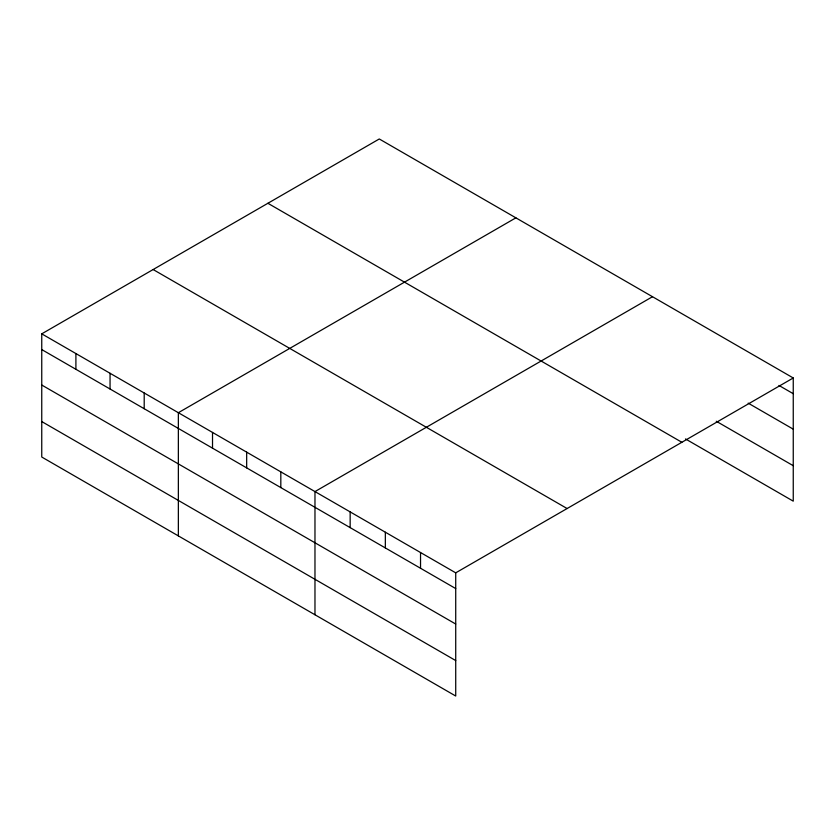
<?xml version="1.0" encoding="UTF-8"?>
<svg xmlns="http://www.w3.org/2000/svg" width="835" height="835" viewBox="0 0 835 835"><rect width="100%" height="100%" fill="white"/><g stroke="black" fill="none" stroke-linecap="round" stroke-linejoin="round"><path stroke-width="1.25" d="M455.722 624.037L455.722 572.841L41.75 333.843L41.75 457.027L455.722 696.025L455.722 624.037L41.75 385.029M685.493 438.939L793.25 501.157L793.25 377.973L379.278 138.975L41.75 333.843M515.884 217.841L178.356 412.709L178.356 535.893M652.5 296.717L314.972 491.585L314.972 614.769M455.722 572.841L793.25 377.973M778.951 385.446L793.25 393.702M748.17 403.138L793.25 429.159M716.273 421.257L793.25 465.7M267.889 203.281L681.861 442.279M153.139 269.538L567.111 508.536M41.75 349.573L455.722 588.571M41.75 421.56L455.722 660.568M420.537 552.53L420.537 568.259M385.342 532.219L385.342 547.937M350.157 511.897L350.157 527.626M280.821 471.869L280.821 487.598M246.669 452.152L246.669 467.871M212.518 432.436L212.518 448.155M144.204 392.993L144.204 408.722M110.053 373.276L110.053 389.006M75.901 353.56L75.901 369.289"/></g></svg>
